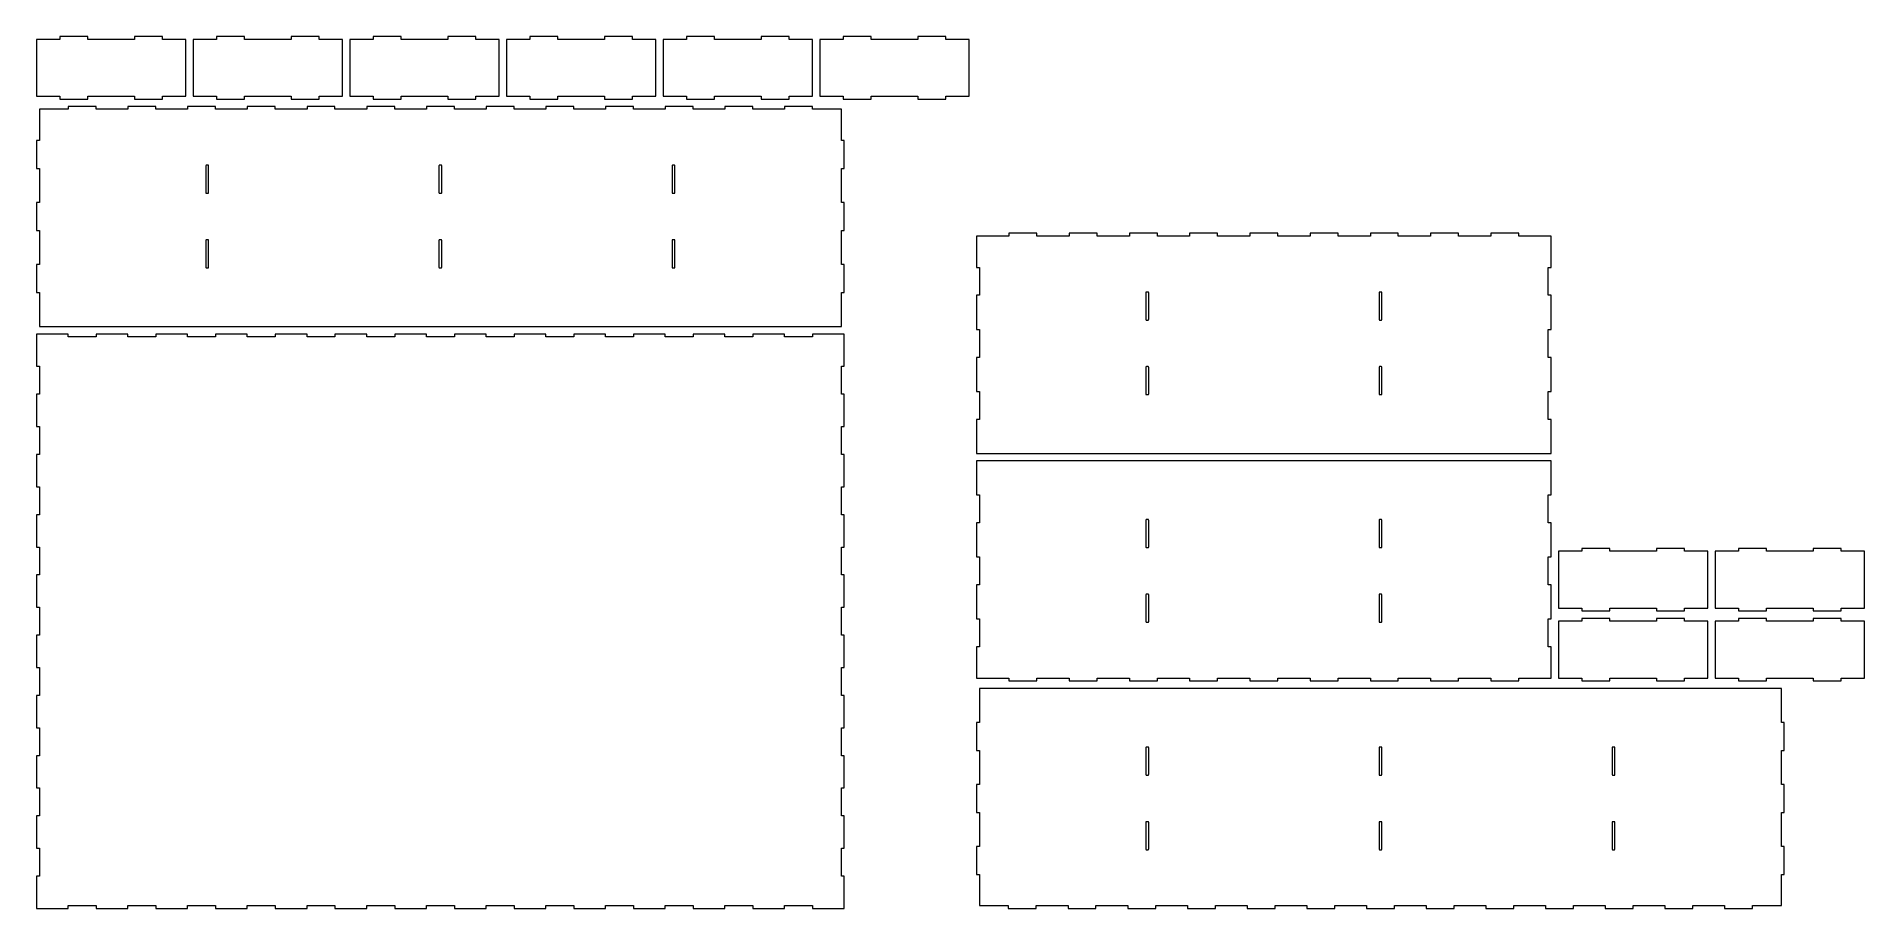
# Model space of a CAD drawing. Header units: millimetres. Extents: x 0 to 1960, y 0 to 935.
import ezdxf

# ---------------------------------------------------------------- set-up
doc = ezdxf.new("R2010")
doc.units = ezdxf.units.MM
doc.layers.add('CORTE', color=1, linetype='Continuous', lineweight=0)

msp = doc.modelspace()

# ---------------------------------------------------------------- linework, layer by layer
at = {"layer": 'CORTE'}
for points in [[(0, 871), (25, 871), (25, 868), (55, 868), (55, 871), (105, 871), (105, 868), (135, 868), (135, 871), (160, 871), (160, 932), (135, 932), (135, 935), (105, 935), (105, 932), (55, 932), (55, 935), (25, 935), (25, 932), (0, 932)], [(168, 871), (193, 871), (193, 868), (223, 868), (223, 871), (273, 871), (273, 868), (303, 868), (303, 871), (328, 871), (328, 932), (303, 932), (303, 935), (273, 935), (273, 932), (223, 932), (223, 935), (193, 935), (193, 932), (168, 932)], [(336, 871), (361, 871), (361, 868), (391, 868), (391, 871), (441, 871), (441, 868), (471, 868), (471, 871), (496, 871), (496, 932), (471, 932), (471, 935), (441, 935), (441, 932), (391, 932), (391, 935), (361, 935), (361, 932), (336, 932)], [(504, 871), (529, 871), (529, 868), (559, 868), (559, 871), (609, 871), (609, 868), (639, 868), (639, 871), (664, 871), (664, 932), (639, 932), (639, 935), (609, 935), (609, 932), (559, 932), (559, 935), (529, 935), (529, 932), (504, 932)], [(672, 871), (697, 871), (697, 868), (727, 868), (727, 871), (777, 871), (777, 868), (807, 868), (807, 871), (832, 871), (832, 932), (807, 932), (807, 935), (777, 935), (777, 932), (727, 932), (727, 935), (697, 935), (697, 932), (672, 932)], [(840, 871), (865, 871), (865, 868), (895, 868), (895, 871), (945, 871), (945, 868), (975, 868), (975, 871), (1000, 871), (1000, 932), (975, 932), (975, 935), (945, 935), (945, 932), (895, 932), (895, 935), (865, 935), (865, 932), (840, 932)], [(863, 624), (863, 660.5), (866, 660.5), (866, 690.5), (863, 690.5), (863, 727), (866, 727), (866, 757), (863, 757), (863, 793.5), (866, 793.5), (866, 823.5), (863, 823.5), (863, 857), (832, 857), (832, 860), (802, 860), (802, 857), (768, 857), (768, 860), (738, 860), (738, 857), (704, 857), (704, 860), (674, 860), (674, 857), (640, 857), (640, 860), (610, 860), (610, 857), (576, 857), (576, 860), (546, 860), (546, 857), (512, 857), (512, 860), (482, 860), (482, 857), (448, 857), (448, 860), (418, 860), (418, 857), (384, 857), (384, 860), (354, 860), (354, 857), (320, 857), (320, 860), (290, 860), (290, 857), (256, 857), (256, 860), (226, 860), (226, 857), (192, 857), (192, 860), (162, 860), (162, 857), (128, 857), (128, 860), (98, 860), (98, 857), (64, 857), (64, 860), (34, 860), (34, 857), (3, 857), (3, 823.5), (0, 823.5), (0, 793.5), (3, 793.5), (3, 757), (0, 757), (0, 727), (3, 727), (3, 690.5), (0, 690.5), (0, 660.5), (3, 660.5), (3, 624), (34, 624), (64, 624), (98, 624), (128, 624), (162, 624), (192, 624), (226, 624), (256, 624), (290, 624), (320, 624), (354, 624), (384, 624), (418, 624), (448, 624), (482, 624), (512, 624), (546, 624), (576, 624), (610, 624), (640, 624), (674, 624), (704, 624), (738, 624), (768, 624), (802, 624), (832, 624), (863, 624)], [(184.5, 796.4), (184.496227, 796.467179), (184.484957, 796.533513), (184.46633, 796.598167), (184.440581, 796.66033), (184.408035, 796.719219), (184.369099, 796.774094), (184.324264, 796.824264), (184.274094, 796.869099), (184.219219, 796.908035), (184.16033, 796.940581), (184.098167, 796.96633), (184.033513, 796.984957), (183.967179, 796.996227), (183.9, 797), (182.1, 797), (182.032821, 796.996227), (181.966487, 796.984957), (181.901833, 796.96633), (181.83967, 796.940581), (181.780781, 796.908035), (181.725906, 796.869099), (181.675736, 796.824264), (181.630901, 796.774094), (181.591965, 796.719219), (181.559419, 796.66033), (181.53367, 796.598167), (181.515043, 796.533513), (181.503773, 796.467179), (181.5, 796.4), (181.5, 767.6), (181.503773, 767.532821), (181.515043, 767.466487), (181.53367, 767.401833), (181.559419, 767.33967), (181.591965, 767.280781), (181.630901, 767.225906), (181.675736, 767.175736), (181.725906, 767.130901), (181.780781, 767.091965), (181.83967, 767.059419), (181.901833, 767.03367), (181.966487, 767.015043), (182.032821, 767.003773), (182.1, 767), (183.9, 767), (183.967179, 767.003773), (184.033513, 767.015043), (184.098167, 767.03367), (184.16033, 767.059419), (184.219219, 767.091965), (184.274094, 767.130901), (184.324264, 767.175736), (184.369099, 767.225906), (184.408035, 767.280781), (184.440581, 767.33967), (184.46633, 767.401833), (184.484957, 767.466487), (184.496227, 767.532821), (184.5, 767.6)], [(434.5, 796.4), (434.496227, 796.467179), (434.484957, 796.533513), (434.46633, 796.598167), (434.440581, 796.66033), (434.408035, 796.719219), (434.369099, 796.774094), (434.324264, 796.824264), (434.274094, 796.869099), (434.219219, 796.908035), (434.16033, 796.940581), (434.098167, 796.96633), (434.033513, 796.984957), (433.967179, 796.996227), (433.9, 797), (432.1, 797), (432.032821, 796.996227), (431.966487, 796.984957), (431.901833, 796.96633), (431.83967, 796.940581), (431.780781, 796.908035), (431.725906, 796.869099), (431.675736, 796.824264), (431.630901, 796.774094), (431.591965, 796.719219), (431.559419, 796.66033), (431.53367, 796.598167), (431.515043, 796.533513), (431.503773, 796.467179), (431.5, 796.4), (431.5, 767.6), (431.503773, 767.532821), (431.515043, 767.466487), (431.53367, 767.401833), (431.559419, 767.33967), (431.591965, 767.280781), (431.630901, 767.225906), (431.675736, 767.175736), (431.725906, 767.130901), (431.780781, 767.091965), (431.83967, 767.059419), (431.901833, 767.03367), (431.966487, 767.015043), (432.032821, 767.003773), (432.1, 767), (433.9, 767), (433.967179, 767.003773), (434.033513, 767.015043), (434.098167, 767.03367), (434.16033, 767.059419), (434.219219, 767.091965), (434.274094, 767.130901), (434.324264, 767.175736), (434.369099, 767.225906), (434.408035, 767.280781), (434.440581, 767.33967), (434.46633, 767.401833), (434.484957, 767.466487), (434.496227, 767.532821), (434.5, 767.6)], [(684.5, 796.4), (684.496227, 796.467179), (684.484957, 796.533513), (684.46633, 796.598167), (684.440581, 796.66033), (684.408035, 796.719219), (684.369099, 796.774094), (684.324264, 796.824264), (684.274094, 796.869099), (684.219219, 796.908035), (684.16033, 796.940581), (684.098167, 796.96633), (684.033513, 796.984957), (683.967179, 796.996227), (683.9, 797), (682.1, 797), (682.032821, 796.996227), (681.966487, 796.984957), (681.901833, 796.96633), (681.83967, 796.940581), (681.780781, 796.908035), (681.725906, 796.869099), (681.675736, 796.824264), (681.630901, 796.774094), (681.591965, 796.719219), (681.559419, 796.66033), (681.53367, 796.598167), (681.515043, 796.533513), (681.503773, 796.467179), (681.5, 796.4), (681.5, 767.6), (681.503773, 767.532821), (681.515043, 767.466487), (681.53367, 767.401833), (681.559419, 767.33967), (681.591965, 767.280781), (681.630901, 767.225906), (681.675736, 767.175736), (681.725906, 767.130901), (681.780781, 767.091965), (681.83967, 767.059419), (681.901833, 767.03367), (681.966487, 767.015043), (682.032821, 767.003773), (682.1, 767), (683.9, 767), (683.967179, 767.003773), (684.033513, 767.015043), (684.098167, 767.03367), (684.16033, 767.059419), (684.219219, 767.091965), (684.274094, 767.130901), (684.324264, 767.175736), (684.369099, 767.225906), (684.408035, 767.280781), (684.440581, 767.33967), (684.46633, 767.401833), (684.484957, 767.466487), (684.496227, 767.532821), (684.5, 767.6)], [(184.5, 716.4), (184.496227, 716.467179), (184.484957, 716.533513), (184.46633, 716.598167), (184.440581, 716.66033), (184.408035, 716.719219), (184.369099, 716.774094), (184.324264, 716.824264), (184.274094, 716.869099), (184.219219, 716.908035), (184.16033, 716.940581), (184.098167, 716.96633), (184.033513, 716.984957), (183.967179, 716.996227), (183.9, 717), (182.1, 717), (182.032821, 716.996227), (181.966487, 716.984957), (181.901833, 716.96633), (181.83967, 716.940581), (181.780781, 716.908035), (181.725906, 716.869099), (181.675736, 716.824264), (181.630901, 716.774094), (181.591965, 716.719219), (181.559419, 716.66033), (181.53367, 716.598167), (181.515043, 716.533513), (181.503773, 716.467179), (181.5, 716.4), (181.5, 687.6), (181.503773, 687.532821), (181.515043, 687.466487), (181.53367, 687.401833), (181.559419, 687.33967), (181.591965, 687.280781), (181.630901, 687.225906), (181.675736, 687.175736), (181.725906, 687.130901), (181.780781, 687.091965), (181.83967, 687.059419), (181.901833, 687.03367), (181.966487, 687.015043), (182.032821, 687.003773), (182.1, 687), (183.9, 687), (183.967179, 687.003773), (184.033513, 687.015043), (184.098167, 687.03367), (184.16033, 687.059419), (184.219219, 687.091965), (184.274094, 687.130901), (184.324264, 687.175736), (184.369099, 687.225906), (184.408035, 687.280781), (184.440581, 687.33967), (184.46633, 687.401833), (184.484957, 687.466487), (184.496227, 687.532821), (184.5, 687.6)], [(434.5, 716.4), (434.496227, 716.467179), (434.484957, 716.533513), (434.46633, 716.598167), (434.440581, 716.66033), (434.408035, 716.719219), (434.369099, 716.774094), (434.324264, 716.824264), (434.274094, 716.869099), (434.219219, 716.908035), (434.16033, 716.940581), (434.098167, 716.96633), (434.033513, 716.984957), (433.967179, 716.996227), (433.9, 717), (432.1, 717), (432.032821, 716.996227), (431.966487, 716.984957), (431.901833, 716.96633), (431.83967, 716.940581), (431.780781, 716.908035), (431.725906, 716.869099), (431.675736, 716.824264), (431.630901, 716.774094), (431.591965, 716.719219), (431.559419, 716.66033), (431.53367, 716.598167), (431.515043, 716.533513), (431.503773, 716.467179), (431.5, 716.4), (431.5, 687.6), (431.503773, 687.532821), (431.515043, 687.466487), (431.53367, 687.401833), (431.559419, 687.33967), (431.591965, 687.280781), (431.630901, 687.225906), (431.675736, 687.175736), (431.725906, 687.130901), (431.780781, 687.091965), (431.83967, 687.059419), (431.901833, 687.03367), (431.966487, 687.015043), (432.032821, 687.003773), (432.1, 687), (433.9, 687), (433.967179, 687.003773), (434.033513, 687.015043), (434.098167, 687.03367), (434.16033, 687.059419), (434.219219, 687.091965), (434.274094, 687.130901), (434.324264, 687.175736), (434.369099, 687.225906), (434.408035, 687.280781), (434.440581, 687.33967), (434.46633, 687.401833), (434.484957, 687.466487), (434.496227, 687.532821), (434.5, 687.6)], [(684.5, 716.4), (684.496227, 716.467179), (684.484957, 716.533513), (684.46633, 716.598167), (684.440581, 716.66033), (684.408035, 716.719219), (684.369099, 716.774094), (684.324264, 716.824264), (684.274094, 716.869099), (684.219219, 716.908035), (684.16033, 716.940581), (684.098167, 716.96633), (684.033513, 716.984957), (683.967179, 716.996227), (683.9, 717), (682.1, 717), (682.032821, 716.996227), (681.966487, 716.984957), (681.901833, 716.96633), (681.83967, 716.940581), (681.780781, 716.908035), (681.725906, 716.869099), (681.675736, 716.824264), (681.630901, 716.774094), (681.591965, 716.719219), (681.559419, 716.66033), (681.53367, 716.598167), (681.515043, 716.533513), (681.503773, 716.467179), (681.5, 716.4), (681.5, 687.6), (681.503773, 687.532821), (681.515043, 687.466487), (681.53367, 687.401833), (681.559419, 687.33967), (681.591965, 687.280781), (681.630901, 687.225906), (681.675736, 687.175736), (681.725906, 687.130901), (681.780781, 687.091965), (681.83967, 687.059419), (681.901833, 687.03367), (681.966487, 687.015043), (682.032821, 687.003773), (682.1, 687), (683.9, 687), (683.967179, 687.003773), (684.033513, 687.015043), (684.098167, 687.03367), (684.16033, 687.059419), (684.219219, 687.091965), (684.274094, 687.130901), (684.324264, 687.175736), (684.369099, 687.225906), (684.408035, 687.280781), (684.440581, 687.33967), (684.46633, 687.401833), (684.484957, 687.466487), (684.496227, 687.532821), (684.5, 687.6)], [(1008, 488), (1042.6, 488), (1072.6, 488), (1107.2, 488), (1137.2, 488), (1171.8, 488), (1201.8, 488), (1236.4, 488), (1266.4, 488), (1301, 488), (1331, 488), (1365.6, 488), (1395.6, 488), (1430.2, 488), (1460.2, 488), (1494.8, 488), (1524.8, 488), (1559.4, 488), (1589.4, 488), (1624, 488), (1624, 524.5), (1621, 524.5), (1621, 554.5), (1624, 554.5), (1624, 591), (1621, 591), (1621, 621), (1624, 621), (1624, 657.5), (1621, 657.5), (1621, 687.5), (1624, 687.5), (1624, 721), (1589.4, 721), (1589.4, 724), (1559.4, 724), (1559.4, 721), (1524.8, 721), (1524.8, 724), (1494.8, 724), (1494.8, 721), (1460.2, 721), (1460.2, 724), (1430.2, 724), (1430.2, 721), (1395.6, 721), (1395.6, 724), (1365.6, 724), (1365.6, 721), (1331, 721), (1331, 724), (1301, 724), (1301, 721), (1266.4, 721), (1266.4, 724), (1236.4, 724), (1236.4, 721), (1201.8, 721), (1201.8, 724), (1171.8, 724), (1171.8, 721), (1137.2, 721), (1137.2, 724), (1107.2, 724), (1107.2, 721), (1072.6, 721), (1072.6, 724), (1042.6, 724), (1042.6, 721), (1008, 721), (1008, 687.5), (1011, 687.5), (1011, 657.5), (1008, 657.5), (1008, 621), (1011, 621), (1011, 591), (1008, 591), (1008, 554.5), (1011, 554.5), (1011, 524.5), (1008, 524.5), (1008, 488)], [(1191.9, 631), (1191.967179, 631.003773), (1192.033513, 631.015043), (1192.098167, 631.03367), (1192.16033, 631.059419), (1192.219219, 631.091965), (1192.274094, 631.130901), (1192.324264, 631.175736), (1192.369099, 631.225906), (1192.408035, 631.280781), (1192.440581, 631.33967), (1192.46633, 631.401833), (1192.484957, 631.466487), (1192.496227, 631.532821), (1192.5, 631.6), (1192.5, 660.4), (1192.496227, 660.467179), (1192.484957, 660.533513), (1192.46633, 660.598167), (1192.440581, 660.66033), (1192.408035, 660.719219), (1192.369099, 660.774094), (1192.324264, 660.824264), (1192.274094, 660.869099), (1192.219219, 660.908035), (1192.16033, 660.940581), (1192.098167, 660.96633), (1192.033513, 660.984957), (1191.967179, 660.996227), (1191.9, 661), (1190.1, 661), (1190.032821, 660.996227), (1189.966487, 660.984957), (1189.901833, 660.96633), (1189.83967, 660.940581), (1189.780781, 660.908035), (1189.725906, 660.869099), (1189.675736, 660.824264), (1189.630901, 660.774094), (1189.591965, 660.719219), (1189.559419, 660.66033), (1189.53367, 660.598167), (1189.515043, 660.533513), (1189.503773, 660.467179), (1189.5, 660.4), (1189.5, 631.6), (1189.503773, 631.532821), (1189.515043, 631.466487), (1189.53367, 631.401833), (1189.559419, 631.33967), (1189.591965, 631.280781), (1189.630901, 631.225906), (1189.675736, 631.175736), (1189.725906, 631.130901), (1189.780781, 631.091965), (1189.83967, 631.059419), (1189.901833, 631.03367), (1189.966487, 631.015043), (1190.032821, 631.003773), (1190.1, 631)], [(1441.9, 631), (1441.967179, 631.003773), (1442.033513, 631.015043), (1442.098167, 631.03367), (1442.16033, 631.059419), (1442.219219, 631.091965), (1442.274094, 631.130901), (1442.324264, 631.175736), (1442.369099, 631.225906), (1442.408035, 631.280781), (1442.440581, 631.33967), (1442.46633, 631.401833), (1442.484957, 631.466487), (1442.496227, 631.532821), (1442.5, 631.6), (1442.5, 660.4), (1442.496227, 660.467179), (1442.484957, 660.533513), (1442.46633, 660.598167), (1442.440581, 660.66033), (1442.408035, 660.719219), (1442.369099, 660.774094), (1442.324264, 660.824264), (1442.274094, 660.869099), (1442.219219, 660.908035), (1442.16033, 660.940581), (1442.098167, 660.96633), (1442.033513, 660.984957), (1441.967179, 660.996227), (1441.9, 661), (1440.1, 661), (1440.032821, 660.996227), (1439.966487, 660.984957), (1439.901833, 660.96633), (1439.83967, 660.940581), (1439.780781, 660.908035), (1439.725906, 660.869099), (1439.675736, 660.824264), (1439.630901, 660.774094), (1439.591965, 660.719219), (1439.559419, 660.66033), (1439.53367, 660.598167), (1439.515043, 660.533513), (1439.503773, 660.467179), (1439.5, 660.4), (1439.5, 631.6), (1439.503773, 631.532821), (1439.515043, 631.466487), (1439.53367, 631.401833), (1439.559419, 631.33967), (1439.591965, 631.280781), (1439.630901, 631.225906), (1439.675736, 631.175736), (1439.725906, 631.130901), (1439.780781, 631.091965), (1439.83967, 631.059419), (1439.901833, 631.03367), (1439.966487, 631.015043), (1440.032821, 631.003773), (1440.1, 631)], [(866, 0), (866, 34.6), (863, 34.6), (863, 64.6), (866, 64.6), (866, 99.2), (863, 99.2), (863, 129.2), (866, 129.2), (866, 163.8), (863, 163.8), (863, 193.8), (866, 193.8), (866, 228.4), (863, 228.4), (863, 258.4), (866, 258.4), (866, 293), (863, 293), (863, 323), (866, 323), (866, 357.6), (863, 357.6), (863, 387.6), (866, 387.6), (866, 422.2), (863, 422.2), (863, 452.2), (866, 452.2), (866, 486.8), (863, 486.8), (863, 516.8), (866, 516.8), (866, 551.4), (863, 551.4), (863, 581.4), (866, 581.4), (866, 616), (832, 616), (832, 613), (802, 613), (802, 616), (768, 616), (768, 613), (738, 613), (738, 616), (704, 616), (704, 613), (674, 613), (674, 616), (640, 616), (640, 613), (610, 613), (610, 616), (576, 616), (576, 613), (546, 613), (546, 616), (512, 616), (512, 613), (482, 613), (482, 616), (448, 616), (448, 613), (418, 613), (418, 616), (384, 616), (384, 613), (354, 613), (354, 616), (320, 616), (320, 613), (290, 613), (290, 616), (256, 616), (256, 613), (226, 613), (226, 616), (192, 616), (192, 613), (162, 613), (162, 616), (128, 616), (128, 613), (98, 613), (98, 616), (64, 616), (64, 613), (34, 613), (34, 616), (0, 616), (0, 581.4), (3, 581.4), (3, 551.4), (0, 551.4), (0, 516.8), (3, 516.8), (3, 486.8), (0, 486.8), (0, 452.2), (3, 452.2), (3, 422.2), (0, 422.2), (0, 387.6), (3, 387.6), (3, 357.6), (0, 357.6), (0, 323), (3, 323), (3, 293), (0, 293), (0, 258.4), (3, 258.4), (3, 228.4), (0, 228.4), (0, 193.8), (3, 193.8), (3, 163.8), (0, 163.8), (0, 129.2), (3, 129.2), (3, 99.2), (0, 99.2), (0, 64.6), (3, 64.6), (3, 34.6), (0, 34.6), (0, 0), (34, 0), (34, 3), (64, 3), (64, 0), (98, 0), (98, 3), (128, 3), (128, 0), (162, 0), (162, 3), (192, 3), (192, 0), (226, 0), (226, 3), (256, 3), (256, 0), (290, 0), (290, 3), (320, 3), (320, 0), (354, 0), (354, 3), (384, 3), (384, 0), (418, 0), (418, 3), (448, 3), (448, 0), (482, 0), (482, 3), (512, 3), (512, 0), (546, 0), (546, 3), (576, 3), (576, 0), (610, 0), (610, 3), (640, 3), (640, 0), (674, 0), (674, 3), (704, 3), (704, 0), (738, 0), (738, 3), (768, 3), (768, 0), (802, 0), (802, 3), (832, 3), (832, 0), (866, 0)], [(1191.9, 551), (1191.967179, 551.003773), (1192.033513, 551.015043), (1192.098167, 551.03367), (1192.16033, 551.059419), (1192.219219, 551.091965), (1192.274094, 551.130901), (1192.324264, 551.175736), (1192.369099, 551.225906), (1192.408035, 551.280781), (1192.440581, 551.33967), (1192.46633, 551.401833), (1192.484957, 551.466487), (1192.496227, 551.532821), (1192.5, 551.6), (1192.5, 580.4), (1192.496227, 580.467179), (1192.484957, 580.533513), (1192.46633, 580.598167), (1192.440581, 580.66033), (1192.408035, 580.719219), (1192.369099, 580.774094), (1192.324264, 580.824264), (1192.274094, 580.869099), (1192.219219, 580.908035), (1192.16033, 580.940581), (1192.098167, 580.96633), (1192.033513, 580.984957), (1191.967179, 580.996227), (1191.9, 581), (1190.1, 581), (1190.032821, 580.996227), (1189.966487, 580.984957), (1189.901833, 580.96633), (1189.83967, 580.940581), (1189.780781, 580.908035), (1189.725906, 580.869099), (1189.675736, 580.824264), (1189.630901, 580.774094), (1189.591965, 580.719219), (1189.559419, 580.66033), (1189.53367, 580.598167), (1189.515043, 580.533513), (1189.503773, 580.467179), (1189.5, 580.4), (1189.5, 551.6), (1189.503773, 551.532821), (1189.515043, 551.466487), (1189.53367, 551.401833), (1189.559419, 551.33967), (1189.591965, 551.280781), (1189.630901, 551.225906), (1189.675736, 551.175736), (1189.725906, 551.130901), (1189.780781, 551.091965), (1189.83967, 551.059419), (1189.901833, 551.03367), (1189.966487, 551.015043), (1190.032821, 551.003773), (1190.1, 551)], [(1441.9, 551), (1441.967179, 551.003773), (1442.033513, 551.015043), (1442.098167, 551.03367), (1442.16033, 551.059419), (1442.219219, 551.091965), (1442.274094, 551.130901), (1442.324264, 551.175736), (1442.369099, 551.225906), (1442.408035, 551.280781), (1442.440581, 551.33967), (1442.46633, 551.401833), (1442.484957, 551.466487), (1442.496227, 551.532821), (1442.5, 551.6), (1442.5, 580.4), (1442.496227, 580.467179), (1442.484957, 580.533513), (1442.46633, 580.598167), (1442.440581, 580.66033), (1442.408035, 580.719219), (1442.369099, 580.774094), (1442.324264, 580.824264), (1442.274094, 580.869099), (1442.219219, 580.908035), (1442.16033, 580.940581), (1442.098167, 580.96633), (1442.033513, 580.984957), (1441.967179, 580.996227), (1441.9, 581), (1440.1, 581), (1440.032821, 580.996227), (1439.966487, 580.984957), (1439.901833, 580.96633), (1439.83967, 580.940581), (1439.780781, 580.908035), (1439.725906, 580.869099), (1439.675736, 580.824264), (1439.630901, 580.774094), (1439.591965, 580.719219), (1439.559419, 580.66033), (1439.53367, 580.598167), (1439.515043, 580.533513), (1439.503773, 580.467179), (1439.5, 580.4), (1439.5, 551.6), (1439.503773, 551.532821), (1439.515043, 551.466487), (1439.53367, 551.401833), (1439.559419, 551.33967), (1439.591965, 551.280781), (1439.630901, 551.225906), (1439.675736, 551.175736), (1439.725906, 551.130901), (1439.780781, 551.091965), (1439.83967, 551.059419), (1439.901833, 551.03367), (1439.966487, 551.015043), (1440.032821, 551.003773), (1440.1, 551)], [(1008, 247), (1042.6, 247), (1042.6, 244), (1072.6, 244), (1072.6, 247), (1107.2, 247), (1107.2, 244), (1137.2, 244), (1137.2, 247), (1171.8, 247), (1171.8, 244), (1201.8, 244), (1201.8, 247), (1236.4, 247), (1236.4, 244), (1266.4, 244), (1266.4, 247), (1301, 247), (1301, 244), (1331, 244), (1331, 247), (1365.6, 247), (1365.6, 244), (1395.6, 244), (1395.6, 247), (1430.2, 247), (1430.2, 244), (1460.2, 244), (1460.2, 247), (1494.8, 247), (1494.8, 244), (1524.8, 244), (1524.8, 247), (1559.4, 247), (1559.4, 244), (1589.4, 244), (1589.4, 247), (1624, 247), (1624, 280.5), (1621, 280.5), (1621, 310.5), (1624, 310.5), (1624, 347), (1621, 347), (1621, 377), (1624, 377), (1624, 413.5), (1621, 413.5), (1621, 443.5), (1624, 443.5), (1624, 480), (1589.4, 480), (1559.4, 480), (1524.8, 480), (1494.8, 480), (1460.2, 480), (1430.2, 480), (1395.6, 480), (1365.6, 480), (1331, 480), (1301, 480), (1266.4, 480), (1236.4, 480), (1201.8, 480), (1171.8, 480), (1137.2, 480), (1107.2, 480), (1072.6, 480), (1042.6, 480), (1008, 480), (1008, 443.5), (1011, 443.5), (1011, 413.5), (1008, 413.5), (1008, 377), (1011, 377), (1011, 347), (1008, 347), (1008, 310.5), (1011, 310.5), (1011, 280.5), (1008, 280.5), (1008, 247)], [(1191.9, 387), (1191.967179, 387.003773), (1192.033513, 387.015043), (1192.098167, 387.03367), (1192.16033, 387.059419), (1192.219219, 387.091965), (1192.274094, 387.130901), (1192.324264, 387.175736), (1192.369099, 387.225906), (1192.408035, 387.280781), (1192.440581, 387.33967), (1192.46633, 387.401833), (1192.484957, 387.466487), (1192.496227, 387.532821), (1192.5, 387.6), (1192.5, 416.4), (1192.496227, 416.467179), (1192.484957, 416.533513), (1192.46633, 416.598167), (1192.440581, 416.66033), (1192.408035, 416.719219), (1192.369099, 416.774094), (1192.324264, 416.824264), (1192.274094, 416.869099), (1192.219219, 416.908035), (1192.16033, 416.940581), (1192.098167, 416.96633), (1192.033513, 416.984957), (1191.967179, 416.996227), (1191.9, 417), (1190.1, 417), (1190.032821, 416.996227), (1189.966487, 416.984957), (1189.901833, 416.96633), (1189.83967, 416.940581), (1189.780781, 416.908035), (1189.725906, 416.869099), (1189.675736, 416.824264), (1189.630901, 416.774094), (1189.591965, 416.719219), (1189.559419, 416.66033), (1189.53367, 416.598167), (1189.515043, 416.533513), (1189.503773, 416.467179), (1189.5, 416.4), (1189.5, 387.6), (1189.503773, 387.532821), (1189.515043, 387.466487), (1189.53367, 387.401833), (1189.559419, 387.33967), (1189.591965, 387.280781), (1189.630901, 387.225906), (1189.675736, 387.175736), (1189.725906, 387.130901), (1189.780781, 387.091965), (1189.83967, 387.059419), (1189.901833, 387.03367), (1189.966487, 387.015043), (1190.032821, 387.003773), (1190.1, 387)], [(1441.9, 387), (1441.967179, 387.003773), (1442.033513, 387.015043), (1442.098167, 387.03367), (1442.16033, 387.059419), (1442.219219, 387.091965), (1442.274094, 387.130901), (1442.324264, 387.175736), (1442.369099, 387.225906), (1442.408035, 387.280781), (1442.440581, 387.33967), (1442.46633, 387.401833), (1442.484957, 387.466487), (1442.496227, 387.532821), (1442.5, 387.6), (1442.5, 416.4), (1442.496227, 416.467179), (1442.484957, 416.533513), (1442.46633, 416.598167), (1442.440581, 416.66033), (1442.408035, 416.719219), (1442.369099, 416.774094), (1442.324264, 416.824264), (1442.274094, 416.869099), (1442.219219, 416.908035), (1442.16033, 416.940581), (1442.098167, 416.96633), (1442.033513, 416.984957), (1441.967179, 416.996227), (1441.9, 417), (1440.1, 417), (1440.032821, 416.996227), (1439.966487, 416.984957), (1439.901833, 416.96633), (1439.83967, 416.940581), (1439.780781, 416.908035), (1439.725906, 416.869099), (1439.675736, 416.824264), (1439.630901, 416.774094), (1439.591965, 416.719219), (1439.559419, 416.66033), (1439.53367, 416.598167), (1439.515043, 416.533513), (1439.503773, 416.467179), (1439.5, 416.4), (1439.5, 387.6), (1439.503773, 387.532821), (1439.515043, 387.466487), (1439.53367, 387.401833), (1439.559419, 387.33967), (1439.591965, 387.280781), (1439.630901, 387.225906), (1439.675736, 387.175736), (1439.725906, 387.130901), (1439.780781, 387.091965), (1439.83967, 387.059419), (1439.901833, 387.03367), (1439.966487, 387.015043), (1440.032821, 387.003773), (1440.1, 387)], [(1632, 322), (1657, 322), (1657, 319), (1687, 319), (1687, 322), (1737, 322), (1737, 319), (1767, 319), (1767, 322), (1792, 322), (1792, 383), (1767, 383), (1767, 386), (1737, 386), (1737, 383), (1687, 383), (1687, 386), (1657, 386), (1657, 383), (1632, 383)], [(1800, 322), (1825, 322), (1825, 319), (1855, 319), (1855, 322), (1905, 322), (1905, 319), (1935, 319), (1935, 322), (1960, 322), (1960, 383), (1935, 383), (1935, 386), (1905, 386), (1905, 383), (1855, 383), (1855, 386), (1825, 386), (1825, 383), (1800, 383)], [(1191.9, 307), (1191.967179, 307.003773), (1192.033513, 307.015043), (1192.098167, 307.03367), (1192.16033, 307.059419), (1192.219219, 307.091965), (1192.274094, 307.130901), (1192.324264, 307.175736), (1192.369099, 307.225906), (1192.408035, 307.280781), (1192.440581, 307.33967), (1192.46633, 307.401833), (1192.484957, 307.466487), (1192.496227, 307.532821), (1192.5, 307.6), (1192.5, 336.4), (1192.496227, 336.467179), (1192.484957, 336.533513), (1192.46633, 336.598167), (1192.440581, 336.66033), (1192.408035, 336.719219), (1192.369099, 336.774094), (1192.324264, 336.824264), (1192.274094, 336.869099), (1192.219219, 336.908035), (1192.16033, 336.940581), (1192.098167, 336.96633), (1192.033513, 336.984957), (1191.967179, 336.996227), (1191.9, 337), (1190.1, 337), (1190.032821, 336.996227), (1189.966487, 336.984957), (1189.901833, 336.96633), (1189.83967, 336.940581), (1189.780781, 336.908035), (1189.725906, 336.869099), (1189.675736, 336.824264), (1189.630901, 336.774094), (1189.591965, 336.719219), (1189.559419, 336.66033), (1189.53367, 336.598167), (1189.515043, 336.533513), (1189.503773, 336.467179), (1189.5, 336.4), (1189.5, 307.6), (1189.503773, 307.532821), (1189.515043, 307.466487), (1189.53367, 307.401833), (1189.559419, 307.33967), (1189.591965, 307.280781), (1189.630901, 307.225906), (1189.675736, 307.175736), (1189.725906, 307.130901), (1189.780781, 307.091965), (1189.83967, 307.059419), (1189.901833, 307.03367), (1189.966487, 307.015043), (1190.032821, 307.003773), (1190.1, 307)], [(1441.9, 307), (1441.967179, 307.003773), (1442.033513, 307.015043), (1442.098167, 307.03367), (1442.16033, 307.059419), (1442.219219, 307.091965), (1442.274094, 307.130901), (1442.324264, 307.175736), (1442.369099, 307.225906), (1442.408035, 307.280781), (1442.440581, 307.33967), (1442.46633, 307.401833), (1442.484957, 307.466487), (1442.496227, 307.532821), (1442.5, 307.6), (1442.5, 336.4), (1442.496227, 336.467179), (1442.484957, 336.533513), (1442.46633, 336.598167), (1442.440581, 336.66033), (1442.408035, 336.719219), (1442.369099, 336.774094), (1442.324264, 336.824264), (1442.274094, 336.869099), (1442.219219, 336.908035), (1442.16033, 336.940581), (1442.098167, 336.96633), (1442.033513, 336.984957), (1441.967179, 336.996227), (1441.9, 337), (1440.1, 337), (1440.032821, 336.996227), (1439.966487, 336.984957), (1439.901833, 336.96633), (1439.83967, 336.940581), (1439.780781, 336.908035), (1439.725906, 336.869099), (1439.675736, 336.824264), (1439.630901, 336.774094), (1439.591965, 336.719219), (1439.559419, 336.66033), (1439.53367, 336.598167), (1439.515043, 336.533513), (1439.503773, 336.467179), (1439.5, 336.4), (1439.5, 307.6), (1439.503773, 307.532821), (1439.515043, 307.466487), (1439.53367, 307.401833), (1439.559419, 307.33967), (1439.591965, 307.280781), (1439.630901, 307.225906), (1439.675736, 307.175736), (1439.725906, 307.130901), (1439.780781, 307.091965), (1439.83967, 307.059419), (1439.901833, 307.03367), (1439.966487, 307.015043), (1440.032821, 307.003773), (1440.1, 307)], [(1632, 247), (1657, 247), (1657, 244), (1687, 244), (1687, 247), (1737, 247), (1737, 244), (1767, 244), (1767, 247), (1792, 247), (1792, 308), (1767, 308), (1767, 311), (1737, 311), (1737, 308), (1687, 308), (1687, 311), (1657, 311), (1657, 308), (1632, 308)], [(1800, 247), (1825, 247), (1825, 244), (1855, 244), (1855, 247), (1905, 247), (1905, 244), (1935, 244), (1935, 247), (1960, 247), (1960, 308), (1935, 308), (1935, 311), (1905, 311), (1905, 308), (1855, 308), (1855, 311), (1825, 311), (1825, 308), (1800, 308)], [(1871, 3), (1871, 36.5), (1874, 36.5), (1874, 66.5), (1871, 66.5), (1871, 103), (1874, 103), (1874, 133), (1871, 133), (1871, 169.5), (1874, 169.5), (1874, 199.5), (1871, 199.5), (1871, 236), (1840, 236), (1810, 236), (1776, 236), (1746, 236), (1712, 236), (1682, 236), (1648, 236), (1618, 236), (1584, 236), (1554, 236), (1520, 236), (1490, 236), (1456, 236), (1426, 236), (1392, 236), (1362, 236), (1328, 236), (1298, 236), (1264, 236), (1234, 236), (1200, 236), (1170, 236), (1136, 236), (1106, 236), (1072, 236), (1042, 236), (1011, 236), (1011, 199.5), (1008, 199.5), (1008, 169.5), (1011, 169.5), (1011, 133), (1008, 133), (1008, 103), (1011, 103), (1011, 66.5), (1008, 66.5), (1008, 36.5), (1011, 36.5), (1011, 3), (1042, 3), (1042, 0), (1072, 0), (1072, 3), (1106, 3), (1106, 0), (1136, 0), (1136, 3), (1170, 3), (1170, 0), (1200, 0), (1200, 3), (1234, 3), (1234, 0), (1264, 0), (1264, 3), (1298, 3), (1298, 0), (1328, 0), (1328, 3), (1362, 3), (1362, 0), (1392, 0), (1392, 3), (1426, 3), (1426, 0), (1456, 0), (1456, 3), (1490, 3), (1490, 0), (1520, 0), (1520, 3), (1554, 3), (1554, 0), (1584, 0), (1584, 3), (1618, 3), (1618, 0), (1648, 0), (1648, 3), (1682, 3), (1682, 0), (1712, 0), (1712, 3), (1746, 3), (1746, 0), (1776, 0), (1776, 3), (1810, 3), (1810, 0), (1840, 0), (1840, 3), (1871, 3)], [(1192.5, 172.4), (1192.496227, 172.467179), (1192.484957, 172.533513), (1192.46633, 172.598167), (1192.440581, 172.66033), (1192.408035, 172.719219), (1192.369099, 172.774094), (1192.324264, 172.824264), (1192.274094, 172.869099), (1192.219219, 172.908035), (1192.16033, 172.940581), (1192.098167, 172.96633), (1192.033513, 172.984957), (1191.967179, 172.996227), (1191.9, 173), (1190.1, 173), (1190.032821, 172.996227), (1189.966487, 172.984957), (1189.901833, 172.96633), (1189.83967, 172.940581), (1189.780781, 172.908035), (1189.725906, 172.869099), (1189.675736, 172.824264), (1189.630901, 172.774094), (1189.591965, 172.719219), (1189.559419, 172.66033), (1189.53367, 172.598167), (1189.515043, 172.533513), (1189.503773, 172.467179), (1189.5, 172.4), (1189.5, 143.6), (1189.503773, 143.532821), (1189.515043, 143.466487), (1189.53367, 143.401833), (1189.559419, 143.33967), (1189.591965, 143.280781), (1189.630901, 143.225906), (1189.675736, 143.175736), (1189.725906, 143.130901), (1189.780781, 143.091965), (1189.83967, 143.059419), (1189.901833, 143.03367), (1189.966487, 143.015043), (1190.032821, 143.003773), (1190.1, 143), (1191.9, 143), (1191.967179, 143.003773), (1192.033513, 143.015043), (1192.098167, 143.03367), (1192.16033, 143.059419), (1192.219219, 143.091965), (1192.274094, 143.130901), (1192.324264, 143.175736), (1192.369099, 143.225906), (1192.408035, 143.280781), (1192.440581, 143.33967), (1192.46633, 143.401833), (1192.484957, 143.466487), (1192.496227, 143.532821), (1192.5, 143.6)], [(1442.5, 172.4), (1442.496227, 172.467179), (1442.484957, 172.533513), (1442.46633, 172.598167), (1442.440581, 172.66033), (1442.408035, 172.719219), (1442.369099, 172.774094), (1442.324264, 172.824264), (1442.274094, 172.869099), (1442.219219, 172.908035), (1442.16033, 172.940581), (1442.098167, 172.96633), (1442.033513, 172.984957), (1441.967179, 172.996227), (1441.9, 173), (1440.1, 173), (1440.032821, 172.996227), (1439.966487, 172.984957), (1439.901833, 172.96633), (1439.83967, 172.940581), (1439.780781, 172.908035), (1439.725906, 172.869099), (1439.675736, 172.824264), (1439.630901, 172.774094), (1439.591965, 172.719219), (1439.559419, 172.66033), (1439.53367, 172.598167), (1439.515043, 172.533513), (1439.503773, 172.467179), (1439.5, 172.4), (1439.5, 143.6), (1439.503773, 143.532821), (1439.515043, 143.466487), (1439.53367, 143.401833), (1439.559419, 143.33967), (1439.591965, 143.280781), (1439.630901, 143.225906), (1439.675736, 143.175736), (1439.725906, 143.130901), (1439.780781, 143.091965), (1439.83967, 143.059419), (1439.901833, 143.03367), (1439.966487, 143.015043), (1440.032821, 143.003773), (1440.1, 143), (1441.9, 143), (1441.967179, 143.003773), (1442.033513, 143.015043), (1442.098167, 143.03367), (1442.16033, 143.059419), (1442.219219, 143.091965), (1442.274094, 143.130901), (1442.324264, 143.175736), (1442.369099, 143.225906), (1442.408035, 143.280781), (1442.440581, 143.33967), (1442.46633, 143.401833), (1442.484957, 143.466487), (1442.496227, 143.532821), (1442.5, 143.6)], [(1692.5, 172.4), (1692.496227, 172.467179), (1692.484957, 172.533513), (1692.46633, 172.598167), (1692.440581, 172.66033), (1692.408035, 172.719219), (1692.369099, 172.774094), (1692.324264, 172.824264), (1692.274094, 172.869099), (1692.219219, 172.908035), (1692.16033, 172.940581), (1692.098167, 172.96633), (1692.033513, 172.984957), (1691.967179, 172.996227), (1691.9, 173), (1690.1, 173), (1690.032821, 172.996227), (1689.966487, 172.984957), (1689.901833, 172.96633), (1689.83967, 172.940581), (1689.780781, 172.908035), (1689.725906, 172.869099), (1689.675736, 172.824264), (1689.630901, 172.774094), (1689.591965, 172.719219), (1689.559419, 172.66033), (1689.53367, 172.598167), (1689.515043, 172.533513), (1689.503773, 172.467179), (1689.5, 172.4), (1689.5, 143.6), (1689.503773, 143.532821), (1689.515043, 143.466487), (1689.53367, 143.401833), (1689.559419, 143.33967), (1689.591965, 143.280781), (1689.630901, 143.225906), (1689.675736, 143.175736), (1689.725906, 143.130901), (1689.780781, 143.091965), (1689.83967, 143.059419), (1689.901833, 143.03367), (1689.966487, 143.015043), (1690.032821, 143.003773), (1690.1, 143), (1691.9, 143), (1691.967179, 143.003773), (1692.033513, 143.015043), (1692.098167, 143.03367), (1692.16033, 143.059419), (1692.219219, 143.091965), (1692.274094, 143.130901), (1692.324264, 143.175736), (1692.369099, 143.225906), (1692.408035, 143.280781), (1692.440581, 143.33967), (1692.46633, 143.401833), (1692.484957, 143.466487), (1692.496227, 143.532821), (1692.5, 143.6)], [(1192.5, 92.4), (1192.496227, 92.467179), (1192.484957, 92.533513), (1192.46633, 92.598167), (1192.440581, 92.66033), (1192.408035, 92.719219), (1192.369099, 92.774094), (1192.324264, 92.824264), (1192.274094, 92.869099), (1192.219219, 92.908035), (1192.16033, 92.940581), (1192.098167, 92.96633), (1192.033513, 92.984957), (1191.967179, 92.996227), (1191.9, 93), (1190.1, 93), (1190.032821, 92.996227), (1189.966487, 92.984957), (1189.901833, 92.96633), (1189.83967, 92.940581), (1189.780781, 92.908035), (1189.725906, 92.869099), (1189.675736, 92.824264), (1189.630901, 92.774094), (1189.591965, 92.719219), (1189.559419, 92.66033), (1189.53367, 92.598167), (1189.515043, 92.533513), (1189.503773, 92.467179), (1189.5, 92.4), (1189.5, 63.6), (1189.503773, 63.532821), (1189.515043, 63.466487), (1189.53367, 63.401833), (1189.559419, 63.33967), (1189.591965, 63.280781), (1189.630901, 63.225906), (1189.675736, 63.175736), (1189.725906, 63.130901), (1189.780781, 63.091965), (1189.83967, 63.059419), (1189.901833, 63.03367), (1189.966487, 63.015043), (1190.032821, 63.003773), (1190.1, 63), (1191.9, 63), (1191.967179, 63.003773), (1192.033513, 63.015043), (1192.098167, 63.03367), (1192.16033, 63.059419), (1192.219219, 63.091965), (1192.274094, 63.130901), (1192.324264, 63.175736), (1192.369099, 63.225906), (1192.408035, 63.280781), (1192.440581, 63.33967), (1192.46633, 63.401833), (1192.484957, 63.466487), (1192.496227, 63.532821), (1192.5, 63.6)], [(1442.5, 92.4), (1442.496227, 92.467179), (1442.484957, 92.533513), (1442.46633, 92.598167), (1442.440581, 92.66033), (1442.408035, 92.719219), (1442.369099, 92.774094), (1442.324264, 92.824264), (1442.274094, 92.869099), (1442.219219, 92.908035), (1442.16033, 92.940581), (1442.098167, 92.96633), (1442.033513, 92.984957), (1441.967179, 92.996227), (1441.9, 93), (1440.1, 93), (1440.032821, 92.996227), (1439.966487, 92.984957), (1439.901833, 92.96633), (1439.83967, 92.940581), (1439.780781, 92.908035), (1439.725906, 92.869099), (1439.675736, 92.824264), (1439.630901, 92.774094), (1439.591965, 92.719219), (1439.559419, 92.66033), (1439.53367, 92.598167), (1439.515043, 92.533513), (1439.503773, 92.467179), (1439.5, 92.4), (1439.5, 63.6), (1439.503773, 63.532821), (1439.515043, 63.466487), (1439.53367, 63.401833), (1439.559419, 63.33967), (1439.591965, 63.280781), (1439.630901, 63.225906), (1439.675736, 63.175736), (1439.725906, 63.130901), (1439.780781, 63.091965), (1439.83967, 63.059419), (1439.901833, 63.03367), (1439.966487, 63.015043), (1440.032821, 63.003773), (1440.1, 63), (1441.9, 63), (1441.967179, 63.003773), (1442.033513, 63.015043), (1442.098167, 63.03367), (1442.16033, 63.059419), (1442.219219, 63.091965), (1442.274094, 63.130901), (1442.324264, 63.175736), (1442.369099, 63.225906), (1442.408035, 63.280781), (1442.440581, 63.33967), (1442.46633, 63.401833), (1442.484957, 63.466487), (1442.496227, 63.532821), (1442.5, 63.6)], [(1692.5, 92.4), (1692.496227, 92.467179), (1692.484957, 92.533513), (1692.46633, 92.598167), (1692.440581, 92.66033), (1692.408035, 92.719219), (1692.369099, 92.774094), (1692.324264, 92.824264), (1692.274094, 92.869099), (1692.219219, 92.908035), (1692.16033, 92.940581), (1692.098167, 92.96633), (1692.033513, 92.984957), (1691.967179, 92.996227), (1691.9, 93), (1690.1, 93), (1690.032821, 92.996227), (1689.966487, 92.984957), (1689.901833, 92.96633), (1689.83967, 92.940581), (1689.780781, 92.908035), (1689.725906, 92.869099), (1689.675736, 92.824264), (1689.630901, 92.774094), (1689.591965, 92.719219), (1689.559419, 92.66033), (1689.53367, 92.598167), (1689.515043, 92.533513), (1689.503773, 92.467179), (1689.5, 92.4), (1689.5, 63.6), (1689.503773, 63.532821), (1689.515043, 63.466487), (1689.53367, 63.401833), (1689.559419, 63.33967), (1689.591965, 63.280781), (1689.630901, 63.225906), (1689.675736, 63.175736), (1689.725906, 63.130901), (1689.780781, 63.091965), (1689.83967, 63.059419), (1689.901833, 63.03367), (1689.966487, 63.015043), (1690.032821, 63.003773), (1690.1, 63), (1691.9, 63), (1691.967179, 63.003773), (1692.033513, 63.015043), (1692.098167, 63.03367), (1692.16033, 63.059419), (1692.219219, 63.091965), (1692.274094, 63.130901), (1692.324264, 63.175736), (1692.369099, 63.225906), (1692.408035, 63.280781), (1692.440581, 63.33967), (1692.46633, 63.401833), (1692.484957, 63.466487), (1692.496227, 63.532821), (1692.5, 63.6)]]:
    msp.add_lwpolyline(points, close=True, dxfattribs=at)

doc.saveas('drawing.dxf')
